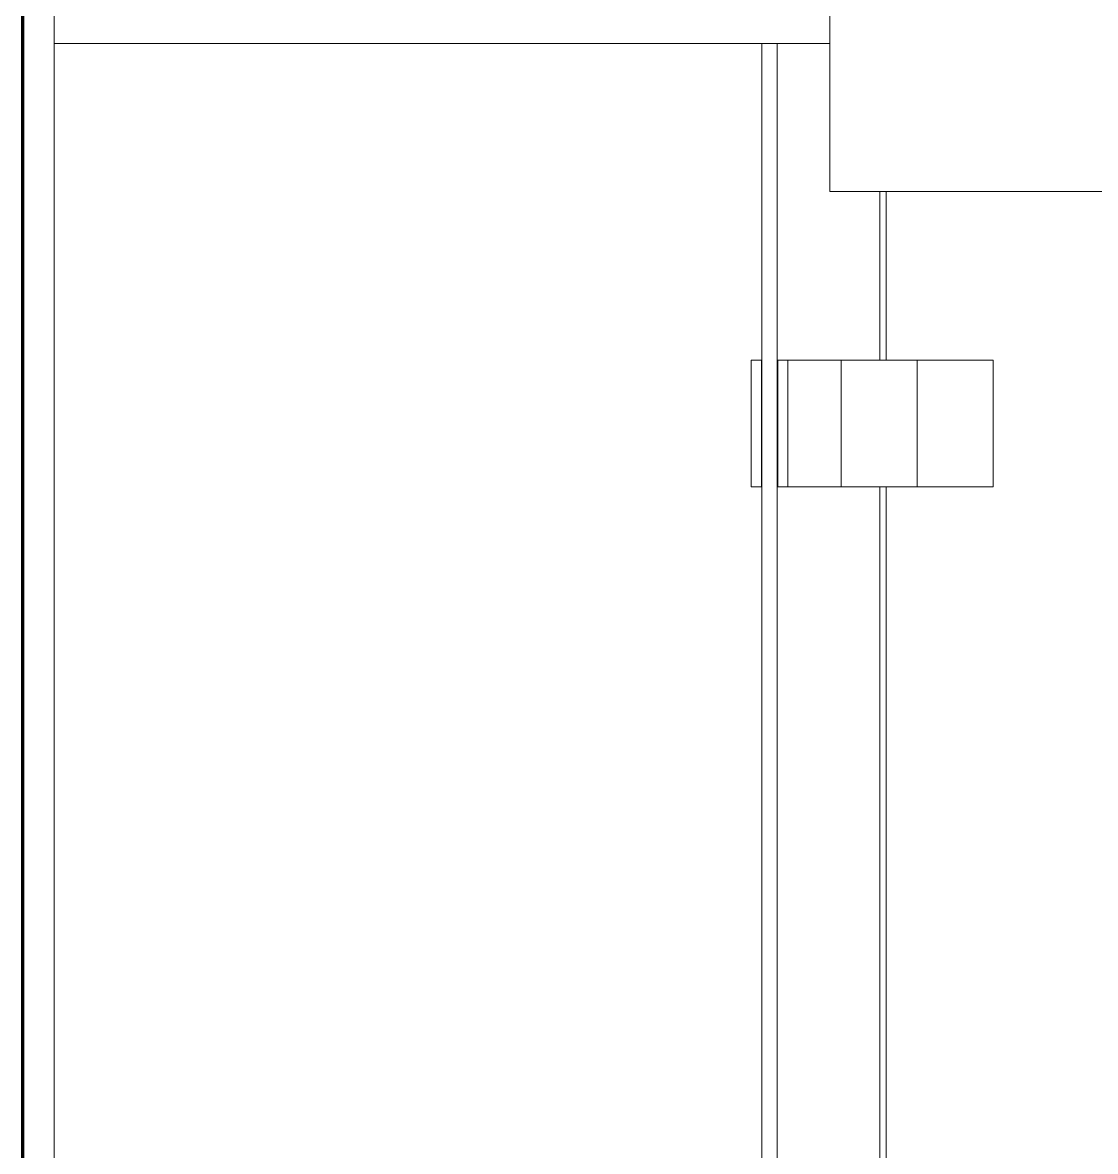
# Model space of a CAD drawing. Header units: inches. Extents: x 22 to 382261, y 22 to 371281.
# Drawn here: x 163808 to 164655, y 141846 to 142737 of the extents above; entities that cross this region are included whole.
import ezdxf

# ---------------------------------------------------------------- set-up
doc = ezdxf.new("R2010")
doc.units = ezdxf.units.IN
doc.header["$MEASUREMENT"] = 0
for name, color, linetype, lineweight in [('A-DOOR', 31, 'Continuous', 9), ('A-DOOR-FRAM', 31, 'Continuous', 9), ('A-GENM', 13, 'Continuous', 9), ('I-WALL', 2, 'Continuous', 9), ('S-STRS', 31, 'Continuous', 9)]:
    doc.layers.add(name, color=color, linetype=linetype, lineweight=lineweight)

# ---------------------------------------------------------------- blocks, each defined once
blk = doc.blocks.new('M_Single-Flush - d02  toilet 750 by 2100-458073-Approach Elevation')
at = {"layer": 'A-DOOR-FRAM'}
for p, q in [((-6433.19, 2476), (-6408.19, 2476)), ((-6408.19, 2476), (-6408.19, 300)), ((-6408.19, 300), (-6433.19, 300))]:
    blk.add_line(p, q, dxfattribs=at)
blk = doc.blocks.new('Back wall - ASB FREESTANDING GLASS BACK WALL-V10-Approach Elevation')
at = {"layer": 'A-GENM'}
for p, q in [((-6408.19, 2430), (-5849.19, 2430)), ((-5837.19, 2430), (-5849.19, 2430)), ((-5849.19, 2430), (-5849.19, 2380)), ((-5837.19, 2430), (-5795.69, 2430)), ((-5837.19, 2380), (-5837.19, 2430)), ((-5849.19, 305), (-5849.19, 2380)), ((-5837.19, 2380), (-5837.19, 305)), ((-5756.19, 2180), (-5756.19, 2313.16)), ((-5751.19, 2313.16), (-5751.19, 2180)), ((-5857.69, 2180), (-5849.69, 2180)), ((-5857.69, 2180), (-5857.69, 2080)), ((-5849.69, 2080), (-5849.69, 2180)), ((-5836.69, 2180), (-5828.69, 2180)), ((-5836.69, 2180), (-5836.69, 2080)), ((-5828.69, 2180), (-5786.69, 2180)), ((-5828.69, 2180), (-5828.69, 2080)), ((-5786.69, 2180), (-5726.69, 2180)), ((-5786.69, 2180), (-5786.69, 2080)), ((-5726.69, 2180), (-5666.69, 2180)), ((-5726.69, 2180), (-5726.69, 2080)), ((-5666.69, 2180), (-5666.69, 2080)), ((-5849.69, 2080), (-5857.69, 2080)), ((-5828.69, 2080), (-5836.69, 2080)), ((-5786.69, 2080), (-5828.69, 2080)), ((-5726.69, 2080), (-5786.69, 2080)), ((-5756.19, 1350), (-5756.19, 2080)), ((-5751.19, 2080), (-5751.19, 1350)), ((-5666.69, 2080), (-5726.69, 2080))]:
    blk.add_line(p, q, dxfattribs=at)

msp = doc.modelspace()

# ---------------------------------------------------------------- linework, layer by layer
at = {"layer": 'I-WALL', "lineweight": 70}
msp.add_line((163808.03, 142990.66), (163808.03, 140590.66), dxfattribs=at)
at = {"layer": 'S-STRS'}
for p in [(164445.53, 142753.82), (164832.83, 142603.82)]:
    msp.add_line(p, (164445.53, 142603.82), dxfattribs=at)

# ---------------------------------------------------------------- block references
at = {"layer": 'A-DOOR'}
msp.add_blockref('M_Single-Flush - d02  toilet 750 by 2100-458073-Approach Elevation', (170241.22, 140290.66), dxfattribs=at)
at = {"layer": 'A-GENM'}
msp.add_blockref('Back wall - ASB FREESTANDING GLASS BACK WALL-V10-Approach Elevation', (170241.22, 140290.66), dxfattribs=at)

doc.saveas('drawing.dxf')
